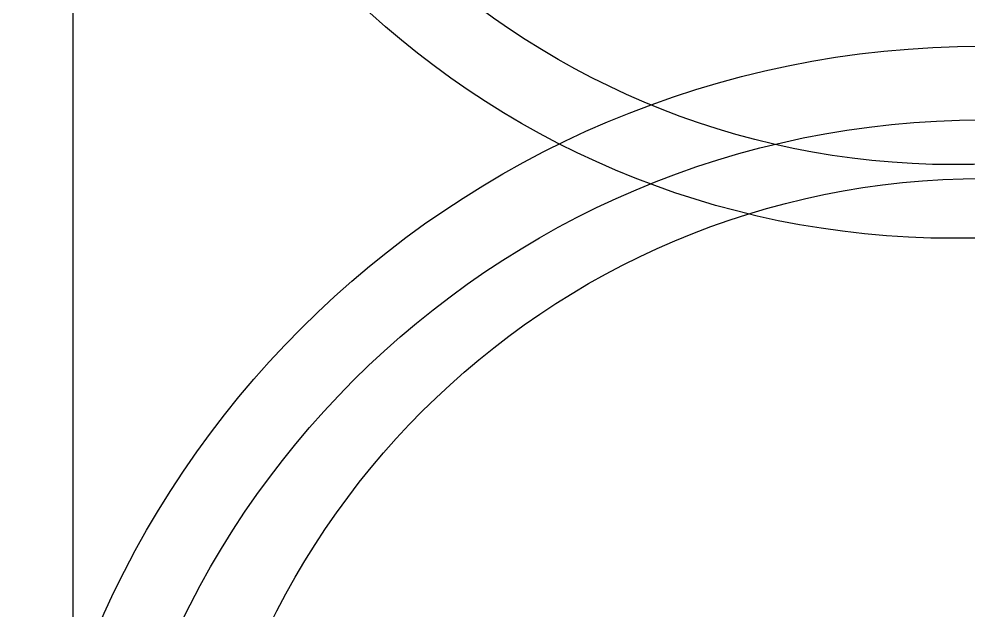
# Model space of a CAD drawing. Header units: metres. Extents: x -325 to 301, y -147 to 149.
# Drawn here: x 52.123 to 54.091, y 77.054 to 78.28 of the extents above; entities that cross this region are included whole.
import ezdxf

# ---------------------------------------------------------------- set-up
doc = ezdxf.new("R2010")
doc.units = ezdxf.units.M
for name, color, linetype, plot in [('-aux', 50, 'Continuous', False), ('-AUX-TWQ', 1, 'Continuous', False), ('-AUX_MON', 3, 'Continuous', False)]:
    doc.layers.add(name, color=color, linetype=linetype, plot=plot)

msp = doc.modelspace()

# ---------------------------------------------------------------- linework, layer by layer
at = {"layer": '-aux'}
msp.add_lwpolyline([(52.23447743480324, 3.456691224966903), (52.23447743480324, 133.4566912249669)], dxfattribs=at)
at = {"layer": '-AUX-TWQ'}
for radius in [1.995641828128565, 1.842999188380055]:
    msp.add_circle((54.11819723954873, 76.22780100117352), radius, dxfattribs=at)
at = {"layer": '-AUX_MON'}
for centre, radius in [((54.05771303275419, 79.62252308974406), 1.796930445011648), ((54.05771303275419, 79.62252308974406), 1.644287805263133), ((54.12111349295417, 76.3052882102433), 1.644287805263133)]:
    msp.add_circle(centre, radius, dxfattribs=at)

doc.saveas('drawing.dxf')
